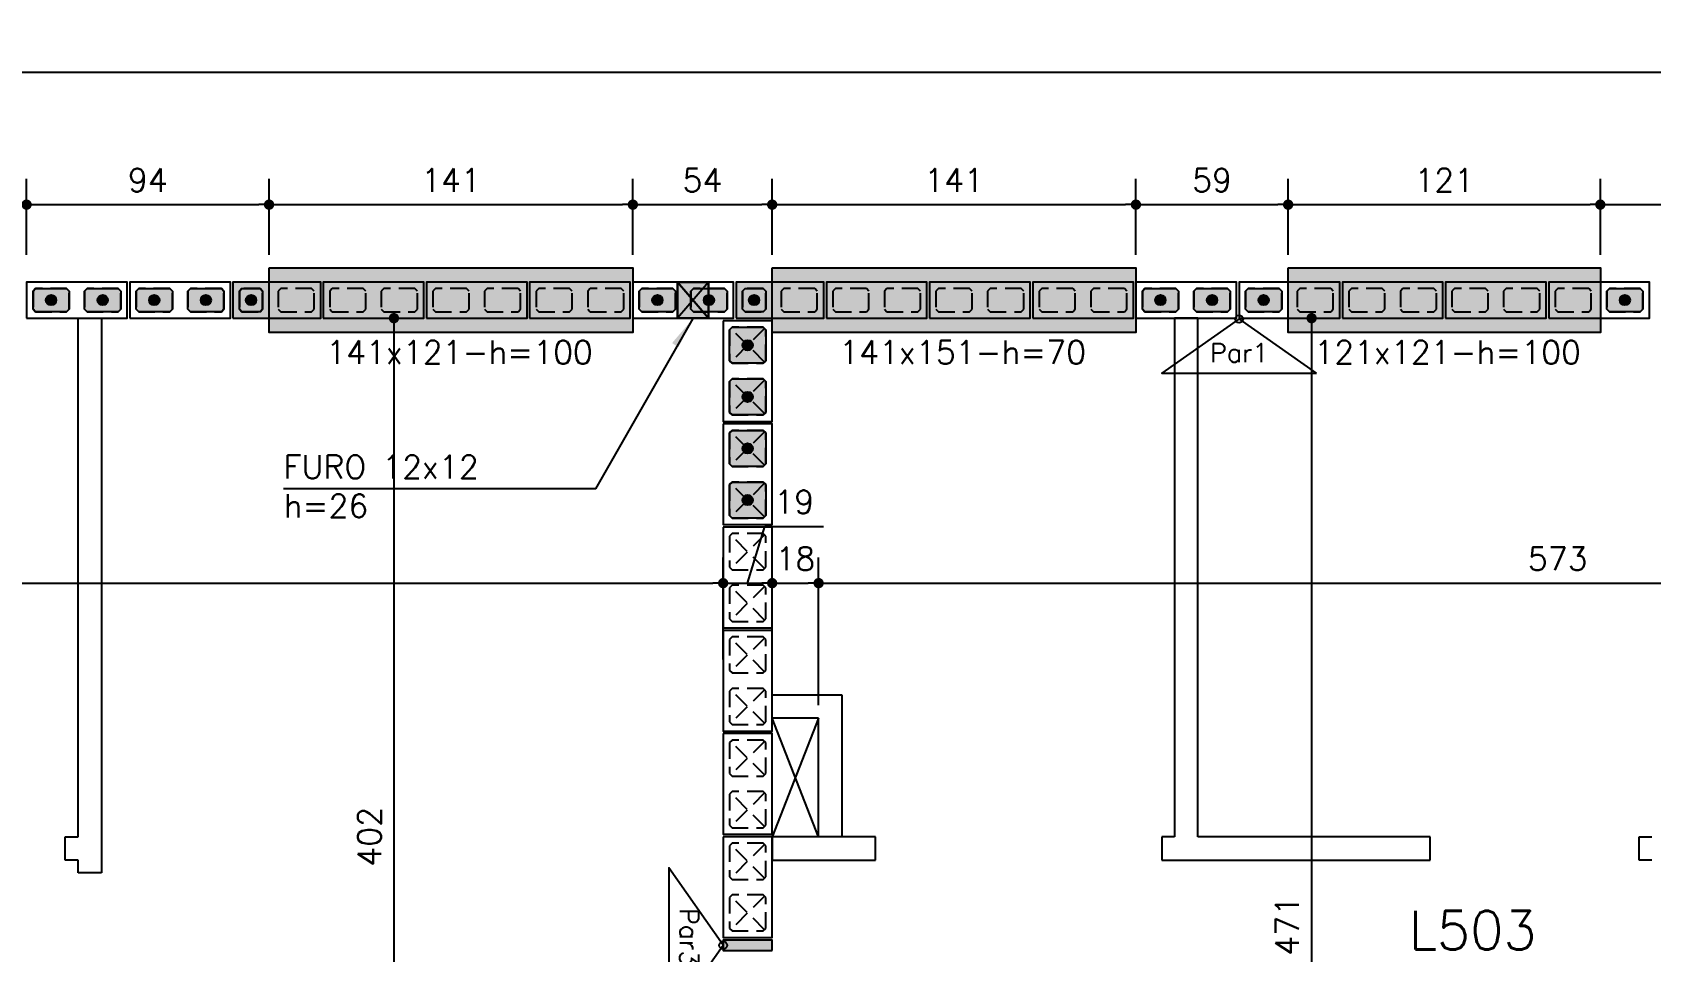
# Model space of a CAD drawing. Extents: x -14651 to 3487, y -4567 to -809.
# Drawn here: x 1197 to 1824, y -1274 to -918 of the extents above; entities that cross this region are included whole.
import ezdxf
from ezdxf.enums import TextEntityAlignment as Align

# ---------------------------------------------------------------- set-up
doc = ezdxf.new("R2010")
doc.units = 0
doc.header["$LTSCALE"] = 25
doc.linetypes.add('DASHED2', pattern=[0.375, 0.25, -0.125])
for name, color, linetype in [('203', 1, 'DASHED2'), ('213', 252, 'Continuous'), ('241', 2, 'Continuous'), ('247', 50, 'Continuous'), ('248', 100, 'Continuous'), ('253', 251, 'Continuous'), ('ABERTURAS', 53, 'Continuous'), ('ac-furo', 170, 'Continuous'), ('ALVENARIA NÃO ESTRUTURAL', 242, 'Continuous'), ('Arranque', 14, 'Continuous'), ('COTA', 1, 'Continuous'), ('FERRO', 5, 'Continuous'), ('H2', 252, 'Continuous'), ('L-N', 4, 'Continuous'), ('Linha_fina', 1, 'Continuous'), ('Pena_1', 1, 'Continuous'), ('Pena_2', 2, 'Continuous'), ('T1', 2, 'Continuous'), ('TJANELA', 2, 'Continuous'), ('VIGA', 3, 'Continuous')]:
    doc.layers.add(name, color=color, linetype=linetype)
doc.styles.add('COTA', font='romans.shx')
doc.styles.get("Standard").update_dxf_attribs({"font": 'romans.shx'})
doc.styles.add('Texto1', font='romans.shx', dxfattribs={"height": 9})
doc.dimstyles.new('forma', dxfattribs={"dimscale": 5, "dimtxt": 1.8, "dimasz": 0.8, "dimexe": 2, "dimexo": 1, "dimgap": 1, "dimtad": 1, "dimdec": 1, "dimzin": 9, "dimtxsty": 'COTA', "dimblk1": 'DOT', "dimblk2": 'DOT', "dimsah": 1, "dimcen": 0, "dimdle": 1, "dimclrd": 256, "dimclre": 256, "dimclrt": 2, "dimadec": 0, "dimazin": 0, "dimtfac": 1, "dimtdec": 0, "dimtmove": 0, "dimatfit": 3, "dimfxl": 1, "dimtolj": 1, "dimtzin": 0, "dimarcsym": 0})

# ---------------------------------------------------------------- blocks, each defined once
blk = doc.blocks.new('P4015', base_point=(5842102.11612, -8124149.02973))
blk.add_lwpolyline([(5842082.61612, -8124156.02973), (5842121.61612, -8124156.02973), (5842121.61612, -8124142.02973), (5842082.61612, -8124142.02973), (5842082.61612, -8124156.02973)])
at = {"color": 1, "linetype": 'DASHED2'}
for points in [[(5842085.11612, -8124152.52973), (5842086.11612, -8124153.52973), (5842098.11612, -8124153.52973), (5842099.11612, -8124152.52973), (5842099.11612, -8124145.52973), (5842098.11612, -8124144.52973), (5842086.11612, -8124144.52973), (5842085.11612, -8124145.52973), (5842085.11612, -8124152.52973)], [(5842105.11612, -8124152.52973), (5842106.11612, -8124153.52973), (5842118.11612, -8124153.52973), (5842119.11612, -8124152.52973), (5842119.11612, -8124145.52973), (5842118.11612, -8124144.52973), (5842106.11612, -8124144.52973), (5842105.11612, -8124145.52973), (5842105.11612, -8124152.52973)]]:
    blk.add_lwpolyline(points, dxfattribs=at)
blk = doc.blocks.new('P3515')
at = {"layer": '248'}
h = blk.add_hatch(color=100, dxfattribs=at)
h.paths.add_polyline_path([(17, 7), (-17, 7), (-17, -7), (17, -7)])
h.paths.add_polyline_path([(-5.5, -3.5), (-6.5, -4.5), (-13.5, -4.5), (-14.5, -3.5), (-14.5, 3.5), (-13.5, 4.5), (-6.5, 4.5), (-5.5, 3.5)], flags=16)
h.paths.add_polyline_path([(0.5, 3.5), (1.5, 4.5), (13.5, 4.5), (14.5, 3.5), (14.5, -3.5), (13.5, -4.5), (1.5, -4.5), (0.5, -3.5)], flags=16)
blk.add_lwpolyline([(-17, -7), (17, -7), (17, 7), (-17, 7), (-17, -7)])
at = {"color": 1, "linetype": 'DASHED2'}
for points in [[(-14.5, -3.5), (-13.5, -4.5), (-6.5, -4.5), (-5.5, -3.5), (-5.5, 3.5), (-6.5, 4.5), (-13.5, 4.5), (-14.5, 3.5), (-14.5, -3.5)], [(0.5, -3.5), (1.5, -4.5), (13.5, -4.5), (14.5, -3.5), (14.5, 3.5), (13.5, 4.5), (1.5, 4.5), (0.5, 3.5), (0.5, -3.5)]]:
    blk.add_lwpolyline(points, dxfattribs=at)
blk = doc.blocks.new('P4020')
blk.add_lwpolyline([(-19.5, -9.5), (19.5, -9.5), (19.5, 9.5), (-19.5, 9.5), (-19.5, -9.5)])
at = {"color": 1, "linetype": 'DASHED2'}
for points in [[(-17, -6), (-16, -7), (-4, -7), (-3, -6), (-3, 6), (-4, 7), (-16, 7), (-17, 6), (-17, -6)], [(3, -6), (4, -7), (16, -7), (17, -6), (17, 6), (16, 7), (4, 7), (3, 6), (3, -6)]]:
    blk.add_lwpolyline(points, dxfattribs=at)
at = {"layer": '203', "color": 253}
for p, q in [((-16.5, 6.5), (-3.5, -6.5)), ((-3.5, 6.5), (-16.5, -6.5)), ((16.5, 6.5), (3.5, -6.5)), ((3.5, 6.5), (16.5, -6.5))]:
    blk.add_line(p, q, dxfattribs=at)
blk = doc.blocks.new('P0520')
at = {"layer": '253'}
blk.add_hatch(color=129, dxfattribs=at).paths.add_polyline_path([(2, 9.5), (-2, 9.5), (-2, -9.5), (2, -9.5)])
blk.add_lwpolyline([(2, 9.5), (-2, 9.5), (-2, -9.5), (2, -9.5), (2, 9.5)])
blk = doc.blocks.new('GR-0909')
at = {"layer": '213'}
h = blk.add_hatch(color=256, dxfattribs=at)
h.paths.add_polyline_path([(3.5, -4.5), (4.5, -3.5), (4.500001, 3.5), (3.500001, 4.5), (-3.499999, 4.5), (-4.499999, 3.5), (-4.5, -3.5), (-3.5, -4.5)])
h.paths.add_polyline_path([(-2, 0, -1), (2, 0, -1)], flags=16)
at = {"layer": 'Arranque'}
blk.add_hatch(color=256, dxfattribs=at).paths.add_polyline_path([(2, 0, 1), (-2, 0, 1)])
at = {"layer": '213'}
blk.add_lwpolyline([(3.500001, 4.5), (4.500001, 3.5), (4.5, -3.5), (3.5, -4.5), (-3.5, -4.5), (-4.5, -3.5), (-4.499999, 3.5), (-3.499999, 4.5), (3.500001, 4.5)], dxfattribs=at)
at = {"layer": 'FERRO', "linetype": 'Continuous'}
blk.add_circle((0, 0), 2, dxfattribs=at)
blk = doc.blocks.new('GR-1409')
at = {"layer": '213'}
h = blk.add_hatch(color=256, dxfattribs=at)
h.paths.add_polyline_path([(-6, 4.5), (-7, 3.5), (-7, -3.5), (-6, -4.5), (6, -4.5), (7, -3.5), (7, 3.5), (6, 4.5)])
h.paths.add_polyline_path([(-2, 0, 1), (2, 0, 1)], flags=16)
at = {"layer": 'Arranque'}
blk.add_hatch(color=256, dxfattribs=at).paths.add_polyline_path([(-2, 0, 1), (2, 0, 1)])
at = {"layer": '213'}
blk.add_lwpolyline([(-7, 3.5), (-6, 4.5), (6, 4.5), (7, 3.5), (7, -3.5), (6, -4.5), (-6, -4.5), (-7, -3.5), (-7, 3.5)], dxfattribs=at)
at = {"layer": 'FERRO', "linetype": 'Continuous'}
blk.add_circle((0, 0), 2, dxfattribs=at)
blk = doc.blocks.new('GR-1414')
at = {"layer": '213'}
h = blk.add_hatch(color=256, dxfattribs=at)
h.paths.add_polyline_path([(6, -7), (7, -6), (7, 6), (6, 7), (-6, 7), (-7, 6), (-7, -6), (-6, -7)])
h.paths.add_polyline_path([(2, 0, 1), (-2, 0, 1)], flags=16)
at = {"layer": 'Arranque'}
blk.add_hatch(color=256, dxfattribs=at).paths.add_polyline_path([(2, 0, 1), (-2, 0, 1)])
at = {"layer": '213'}
for p, q in [((-7, 6), (-6, 7)), ((-6, 7), (6, 7)), ((6, 7), (7, 6)), ((-7, -6), (-7, 6)), ((7, 6), (7, -6)), ((-6, -7), (-7, -6)), ((7, -6), (6, -7)), ((6, -7), (-6, -7))]:
    blk.add_line(p, q, dxfattribs=at)
at = {"layer": 'FERRO', "linetype": 'Continuous'}
blk.add_circle((0, 0), 2, dxfattribs=at)
blk = doc.blocks.new('A$C3139355f')
at = {"layer": 'ALVENARIA NÃO ESTRUTURAL'}
for p, q in [((1358.08, -427.27), (1358.08, -226.27)), ((1358.08, -226.27), (1367.08, -226.27)), ((1367.08, -226.27), (1367.08, -441.27)), ((1792.08, -226.27), (1783.08, -226.27)), ((1783.08, -226.27), (1783.08, -427.27)), ((1792.08, -427.27), (1792.08, -226.27)), ((1627.08, -372.27), (1654.08, -372.27)), ((1627.08, -381.27), (1627.08, -372.27)), ((1654.08, -372.27), (1654.08, -427.27)), ((1645.08, -381.27), (1627.08, -381.27)), ((1645.08, -427.27), (1645.08, -381.27)), ((1353.08, -436.27), (1353.08, -427.27)), ((1353.08, -427.27), (1358.08, -427.27)), ((1667.08, -427.27), (1627.08, -427.27)), ((1627.08, -427.27), (1627.08, -436.27)), ((1654.08, -427.27), (1645.08, -427.27)), ((1667.08, -436.27), (1667.08, -427.27)), ((1783.08, -427.27), (1778.08, -427.27)), ((1778.08, -427.27), (1778.08, -436.27)), ((1882.08, -427.27), (1792.08, -427.27)), ((1882.08, -436.27), (1882.08, -427.27)), ((1963.08, -436.27), (1963.08, -427.27)), ((1963.08, -427.27), (1968.08, -427.27)), ((1358.08, -436.27), (1353.08, -436.27)), ((1358.08, -441.27), (1358.08, -436.27)), ((1627.08, -436.27), (1667.08, -436.27)), ((1778.08, -436.27), (1778.08, -436.27)), ((1778.08, -436.27), (1778.08, -436.27)), ((1778.08, -436.27), (1882.08, -436.27)), ((1968.08, -436.27), (1963.08, -436.27)), ((1367.08, -441.27), (1358.08, -441.27))]:
    blk.add_line(p, q, dxfattribs=at)
at = {"layer": 'Pena_1'}
for p, q in [((1645.08, -381.27), (1627.08, -427.27)), ((1645.08, -427.27), (1627.08, -381.27))]:
    blk.add_line(p, q, dxfattribs=at)
blk = doc.blocks.new('_Dot')
at = {"color": 0, "linetype": 'ByBlock', "lineweight": -2}
blk.add_line((-0.5, 0), (-1, 0), dxfattribs=at)
at = {"color": 0, "linetype": 'ByBlock', "const_width": 0.5}
blk.add_lwpolyline([(-0.25, 0, 1), (0.25, 0, 1)], format="xyb", close=True, dxfattribs=at)
blk = doc.blocks.new('*D107')
at = {"layer": 'COTA', "lineweight": -2, "transparency": 16777216}
for p, q in [((1194.52, -1004.1), (1194.52, -974.6)), ((1288.52, -1004.1), (1288.52, -974.6)), ((1198.52, -984.6), (1284.52, -984.6))]:
    blk.add_line(p, q, dxfattribs=at)
at = {"layer": 'Defpoints', "color": 0, "transparency": 16777216}
for p in [(1288.52, -984.6), (1194.52, -1009.1), (1288.52, -1009.1)]:
    blk.add_point(p, dxfattribs=at)
at = {"layer": 'COTA', "lineweight": -2, "transparency": 16777216, "xscale": 4, "yscale": 4, "zscale": 4, "rotation": 180}
blk.add_blockref('_Dot', (1194.52, -984.6), dxfattribs=at)
at = {"layer": 'COTA', "lineweight": -2, "transparency": 16777216, "xscale": 4, "yscale": 4, "zscale": 4}
blk.add_blockref('_Dot', (1288.52, -984.6), dxfattribs=at)
at = {"layer": 'COTA', "color": 2, "transparency": 16777216, "insert": (1241.52, -975.1), "char_height": 9, "attachment_point": 5, "style": 'COTA'}
blk.add_mtext('\\A1;94 ', dxfattribs=at)
blk = doc.blocks.new('*D108')
at = {"layer": 'COTA', "lineweight": -2, "transparency": 16777216}
for p, q in [((1288.52, -1004.1), (1288.52, -974.6)), ((1429.52, -1004.1), (1429.52, -974.6)), ((1292.52, -984.6), (1425.52, -984.6))]:
    blk.add_line(p, q, dxfattribs=at)
at = {"layer": 'Defpoints', "color": 0, "transparency": 16777216}
for p in [(1429.52, -984.6), (1288.52, -1009.1), (1429.52, -1009.1)]:
    blk.add_point(p, dxfattribs=at)
at = {"layer": 'COTA', "lineweight": -2, "transparency": 16777216, "xscale": 4, "yscale": 4, "zscale": 4, "rotation": 180}
blk.add_blockref('_Dot', (1288.52, -984.6), dxfattribs=at)
at = {"layer": 'COTA', "lineweight": -2, "transparency": 16777216, "xscale": 4, "yscale": 4, "zscale": 4}
blk.add_blockref('_Dot', (1429.52, -984.6), dxfattribs=at)
at = {"layer": 'COTA', "color": 2, "transparency": 16777216, "insert": (1359.02, -975.1), "char_height": 9, "attachment_point": 5, "style": 'COTA'}
blk.add_mtext('\\A1;141 ', dxfattribs=at)
blk = doc.blocks.new('*D109')
at = {"layer": 'COTA', "lineweight": -2, "transparency": 16777216}
for p, q in [((1429.52, -1004.1), (1429.52, -974.6)), ((1483.52, -1004.1), (1483.52, -974.6)), ((1433.52, -984.6), (1479.52, -984.6))]:
    blk.add_line(p, q, dxfattribs=at)
at = {"layer": 'Defpoints', "color": 0, "transparency": 16777216}
for p in [(1483.52, -984.6), (1429.52, -1009.1), (1483.52, -1009.1)]:
    blk.add_point(p, dxfattribs=at)
at = {"layer": 'COTA', "lineweight": -2, "transparency": 16777216, "xscale": 4, "yscale": 4, "zscale": 4, "rotation": 180}
blk.add_blockref('_Dot', (1429.52, -984.6), dxfattribs=at)
at = {"layer": 'COTA', "lineweight": -2, "transparency": 16777216, "xscale": 4, "yscale": 4, "zscale": 4}
blk.add_blockref('_Dot', (1483.52, -984.6), dxfattribs=at)
at = {"layer": 'COTA', "color": 2, "transparency": 16777216, "insert": (1456.52, -975.1), "char_height": 9, "attachment_point": 5, "style": 'COTA'}
blk.add_mtext('\\A1;54 ', dxfattribs=at)
blk = doc.blocks.new('*D110')
at = {"layer": 'COTA', "lineweight": -2, "transparency": 16777216}
for p, q in [((1483.52, -1004.1), (1483.52, -974.6)), ((1624.52, -1004.1), (1624.52, -974.6)), ((1487.52, -984.6), (1620.52, -984.6))]:
    blk.add_line(p, q, dxfattribs=at)
at = {"layer": 'Defpoints', "color": 0, "transparency": 16777216}
for p in [(1624.52, -984.6), (1483.52, -1009.1), (1624.52, -1009.1)]:
    blk.add_point(p, dxfattribs=at)
at = {"layer": 'COTA', "lineweight": -2, "transparency": 16777216, "xscale": 4, "yscale": 4, "zscale": 4, "rotation": 180}
blk.add_blockref('_Dot', (1483.52, -984.6), dxfattribs=at)
at = {"layer": 'COTA', "lineweight": -2, "transparency": 16777216, "xscale": 4, "yscale": 4, "zscale": 4}
blk.add_blockref('_Dot', (1624.52, -984.6), dxfattribs=at)
at = {"layer": 'COTA', "color": 2, "transparency": 16777216, "insert": (1554.02, -975.1), "char_height": 9, "attachment_point": 5, "style": 'COTA'}
blk.add_mtext('\\A1;141 ', dxfattribs=at)
blk = doc.blocks.new('*D111')
at = {"layer": 'COTA', "lineweight": -2, "transparency": 16777216}
for p, q in [((1624.52, -1004.1), (1624.52, -974.6)), ((1683.52, -1004.1), (1683.52, -974.6)), ((1628.52, -984.6), (1679.52, -984.6))]:
    blk.add_line(p, q, dxfattribs=at)
at = {"layer": 'Defpoints', "color": 0, "transparency": 16777216}
for p in [(1683.52, -984.6), (1624.52, -1009.1), (1683.52, -1009.1)]:
    blk.add_point(p, dxfattribs=at)
at = {"layer": 'COTA', "lineweight": -2, "transparency": 16777216, "xscale": 4, "yscale": 4, "zscale": 4, "rotation": 180}
blk.add_blockref('_Dot', (1624.52, -984.6), dxfattribs=at)
at = {"layer": 'COTA', "lineweight": -2, "transparency": 16777216, "xscale": 4, "yscale": 4, "zscale": 4}
blk.add_blockref('_Dot', (1683.52, -984.6), dxfattribs=at)
at = {"layer": 'COTA', "color": 2, "transparency": 16777216, "insert": (1654.02, -975.1), "char_height": 9, "attachment_point": 5, "style": 'COTA'}
blk.add_mtext('\\A1;59 ', dxfattribs=at)
blk = doc.blocks.new('*D112')
at = {"layer": 'COTA', "lineweight": -2, "transparency": 16777216}
for p, q in [((1683.52, -1004.1), (1683.52, -974.6)), ((1804.52, -1004.1), (1804.52, -974.6)), ((1687.52, -984.6), (1800.52, -984.6))]:
    blk.add_line(p, q, dxfattribs=at)
at = {"layer": 'Defpoints', "color": 0, "transparency": 16777216}
for p in [(1804.52, -984.6), (1683.52, -1009.1), (1804.52, -1009.1)]:
    blk.add_point(p, dxfattribs=at)
at = {"layer": 'COTA', "lineweight": -2, "transparency": 16777216, "xscale": 4, "yscale": 4, "zscale": 4, "rotation": 180}
blk.add_blockref('_Dot', (1683.52, -984.6), dxfattribs=at)
at = {"layer": 'COTA', "lineweight": -2, "transparency": 16777216, "xscale": 4, "yscale": 4, "zscale": 4}
blk.add_blockref('_Dot', (1804.52, -984.6), dxfattribs=at)
at = {"layer": 'COTA', "color": 2, "transparency": 16777216, "insert": (1744.02, -975.1), "char_height": 9, "attachment_point": 5, "style": 'COTA'}
blk.add_mtext('\\A1;121 ', dxfattribs=at)
blk = doc.blocks.new('*D113')
at = {"layer": 'COTA', "lineweight": -2, "transparency": 16777216}
for p, q in [((1804.52, -1004.1), (1804.52, -974.6)), ((1898.52, -1004.1), (1898.52, -974.6)), ((1808.52, -984.6), (1894.52, -984.6))]:
    blk.add_line(p, q, dxfattribs=at)
at = {"layer": 'Defpoints', "color": 0, "transparency": 16777216}
for p in [(1898.52, -984.6), (1804.52, -1009.1), (1898.52, -1009.1)]:
    blk.add_point(p, dxfattribs=at)
at = {"layer": 'COTA', "lineweight": -2, "transparency": 16777216, "xscale": 4, "yscale": 4, "zscale": 4, "rotation": 180}
blk.add_blockref('_Dot', (1804.52, -984.6), dxfattribs=at)
at = {"layer": 'COTA', "lineweight": -2, "transparency": 16777216, "xscale": 4, "yscale": 4, "zscale": 4}
blk.add_blockref('_Dot', (1898.52, -984.6), dxfattribs=at)
at = {"layer": 'COTA', "color": 2, "transparency": 16777216, "insert": (1851.52, -975.1), "char_height": 9, "attachment_point": 5, "style": 'COTA'}
blk.add_mtext('\\A1;94 ', dxfattribs=at)
blk = doc.blocks.new('*D120')
at = {"layer": 'COTA', "lineweight": -2, "transparency": 16777216}
for p, q in [((449.52, -1009.6), (449.52, -923.24)), ((3258.52, -1009.6), (3258.52, -923.24)), ((453.52, -933.24), (3254.52, -933.24))]:
    blk.add_line(p, q, dxfattribs=at)
at = {"layer": 'Defpoints', "color": 0, "transparency": 16777216}
for p in [(3258.52, -933.24), (449.52, -1014.6), (3258.52, -1014.6)]:
    blk.add_point(p, dxfattribs=at)
at = {"layer": 'COTA', "lineweight": -2, "transparency": 16777216, "xscale": 4, "yscale": 4, "zscale": 4, "rotation": 180}
blk.add_blockref('_Dot', (449.52, -933.24), dxfattribs=at)
at = {"layer": 'COTA', "lineweight": -2, "transparency": 16777216, "xscale": 4, "yscale": 4, "zscale": 4}
blk.add_blockref('_Dot', (3258.52, -933.24), dxfattribs=at)
at = {"layer": 'COTA', "color": 2, "transparency": 16777216, "insert": (1854.02, -923.74), "char_height": 9, "attachment_point": 5, "style": 'COTA'}
blk.add_mtext('\\A1;2809 ', dxfattribs=at)
blk = doc.blocks.new('*D166')
at = {"layer": 'COTA', "lineweight": -2, "transparency": 16777216}
for p, q in [((1316.69, -1028.6), (1346.91, -1028.6)), ((1336.91, -1032.6), (1336.91, -1426.6)), ((1373.52, -1430.6), (1326.91, -1430.6))]:
    blk.add_line(p, q, dxfattribs=at)
at = {"layer": 'Defpoints', "color": 0, "transparency": 16777216}
for p in [(1311.69, -1028.6), (1336.91, -1430.6), (1378.52, -1430.6)]:
    blk.add_point(p, dxfattribs=at)
at = {"layer": 'COTA', "lineweight": -2, "transparency": 16777216, "xscale": 4, "yscale": 4, "zscale": 4}
for p, rotation in [((1336.91, -1028.6), 90), ((1336.91, -1430.6), 270)]:
    blk.add_blockref('_Dot', p, dxfattribs=dict(at, rotation=rotation))
at = {"layer": 'COTA', "color": 2, "transparency": 16777216, "insert": (1327.41, -1229.6), "char_height": 9, "attachment_point": 5, "rotation": 90, "style": 'COTA'}
blk.add_mtext('\\A1;402 ', dxfattribs=at)
blk = doc.blocks.new('*D180')
at = {"layer": 'COTA', "lineweight": -2, "transparency": 16777216}
for p, q in [((1682.34, -1028.6), (1702.61, -1028.6)), ((1692.61, -1032.6), (1692.61, -1495.6)), ((1674.52, -1499.6), (1702.61, -1499.6))]:
    blk.add_line(p, q, dxfattribs=at)
at = {"layer": 'Defpoints', "color": 0, "transparency": 16777216}
for p in [(1677.34, -1028.6), (1669.52, -1499.6), (1692.61, -1499.6)]:
    blk.add_point(p, dxfattribs=at)
at = {"layer": 'COTA', "lineweight": -2, "transparency": 16777216, "xscale": 4, "yscale": 4, "zscale": 4}
for p, rotation in [((1692.61, -1028.6), 90), ((1692.61, -1499.6), 270)]:
    blk.add_blockref('_Dot', p, dxfattribs=dict(at, rotation=rotation))
at = {"layer": 'COTA', "color": 2, "transparency": 16777216, "insert": (1683.11, -1264.1), "char_height": 9, "attachment_point": 5, "rotation": 90, "style": 'COTA'}
blk.add_mtext('\\A1;471 ', dxfattribs=at)
blk = doc.blocks.new('_IDNPAR_2')
at = {"color": 3}
blk.add_lwpolyline([(1, -0.7), (0, 0), (-1, -0.7)], close=True, dxfattribs=at)
blk.add_circle((0, 0), 0.05, dxfattribs=at)
at = {"layer": '247', "color": 2, "style": 'COTA', "flags": 8}
blk.add_attdef('ID', text='', height=0.24, dxfattribs=at).set_placement((0, -0.438), align=Align.MIDDLE_CENTER)
blk = doc.blocks.new('*D215')
at = {"layer": 'COTA', "lineweight": -2, "transparency": 16777216}
for p, q in [((891.52, -1178.6), (891.52, -1121.29)), ((1464.52, -1160.82), (1464.52, -1121.29)), ((895.52, -1131.29), (1460.52, -1131.29))]:
    blk.add_line(p, q, dxfattribs=at)
at = {"layer": 'Defpoints', "color": 0, "transparency": 16777216}
for p in [(1464.52, -1131.29), (1464.52, -1165.82), (891.52, -1183.6)]:
    blk.add_point(p, dxfattribs=at)
at = {"layer": 'COTA', "lineweight": -2, "transparency": 16777216, "xscale": 4, "yscale": 4, "zscale": 4, "rotation": 180}
blk.add_blockref('_Dot', (891.52, -1131.29), dxfattribs=at)
at = {"layer": 'COTA', "lineweight": -2, "transparency": 16777216, "xscale": 4, "yscale": 4, "zscale": 4}
blk.add_blockref('_Dot', (1464.52, -1131.29), dxfattribs=at)
at = {"layer": 'COTA', "color": 2, "transparency": 16777216, "insert": (1178.02, -1121.79), "char_height": 9, "attachment_point": 5, "style": 'COTA'}
blk.add_mtext('\\A1;573 ', dxfattribs=at)
blk = doc.blocks.new('*D216')
at = {"layer": 'COTA', "lineweight": -2, "transparency": 16777216}
for p, q in [((1474.02, -1131.29), (1480.62, -1109.29)), ((1480.62, -1109.29), (1503.47, -1109.29)), ((1464.52, -1160.82), (1464.52, -1121.29)), ((1483.52, -1157.37), (1483.52, -1121.29)), ((1468.52, -1131.29), (1479.52, -1131.29))]:
    blk.add_line(p, q, dxfattribs=at)
at = {"layer": 'Defpoints', "color": 0, "transparency": 16777216}
for p in [(1483.52, -1131.29), (1464.52, -1165.82), (1483.52, -1162.37)]:
    blk.add_point(p, dxfattribs=at)
at = {"layer": 'COTA', "lineweight": -2, "transparency": 16777216, "xscale": 4, "yscale": 4, "zscale": 4, "rotation": 180}
blk.add_blockref('_Dot', (1464.52, -1131.29), dxfattribs=at)
at = {"layer": 'COTA', "lineweight": -2, "transparency": 16777216, "xscale": 4, "yscale": 4, "zscale": 4}
blk.add_blockref('_Dot', (1483.52, -1131.29), dxfattribs=at)
at = {"layer": 'COTA', "color": 2, "transparency": 16777216, "insert": (1492.05, -1099.79), "char_height": 9, "attachment_point": 5, "style": 'COTA'}
blk.add_mtext('\\A1;19 ', dxfattribs=at)
blk = doc.blocks.new('*D217')
at = {"layer": 'COTA', "lineweight": -2, "transparency": 16777216}
for p, q in [((1483.52, -1178.6), (1483.52, -1121.29)), ((1501.52, -1178.6), (1501.52, -1121.29)), ((1487.52, -1131.29), (1497.52, -1131.29))]:
    blk.add_line(p, q, dxfattribs=at)
at = {"layer": 'Defpoints', "color": 0, "transparency": 16777216}
for p in [(1501.52, -1131.29), (1483.52, -1183.6), (1501.52, -1183.6)]:
    blk.add_point(p, dxfattribs=at)
at = {"layer": 'COTA', "lineweight": -2, "transparency": 16777216, "xscale": 4, "yscale": 4, "zscale": 4, "rotation": 180}
blk.add_blockref('_Dot', (1483.52, -1131.29), dxfattribs=at)
at = {"layer": 'COTA', "lineweight": -2, "transparency": 16777216, "xscale": 4, "yscale": 4, "zscale": 4}
blk.add_blockref('_Dot', (1501.52, -1131.29), dxfattribs=at)
at = {"layer": 'COTA', "color": 2, "transparency": 16777216, "insert": (1492.52, -1121.79), "char_height": 9, "attachment_point": 5, "style": 'COTA'}
blk.add_mtext('\\A1;18 ', dxfattribs=at)
blk = doc.blocks.new('*D218')
at = {"layer": 'COTA', "lineweight": -2, "transparency": 16777216}
for p, q in [((1501.52, -1178.6), (1501.52, -1121.29)), ((2074.52, -1143.6), (2074.52, -1121.29)), ((1505.52, -1131.29), (2070.52, -1131.29))]:
    blk.add_line(p, q, dxfattribs=at)
at = {"layer": 'Defpoints', "color": 0, "transparency": 16777216}
for p in [(2074.52, -1131.29), (2074.52, -1148.6), (1501.52, -1183.6)]:
    blk.add_point(p, dxfattribs=at)
at = {"layer": 'COTA', "lineweight": -2, "transparency": 16777216, "xscale": 4, "yscale": 4, "zscale": 4, "rotation": 180}
blk.add_blockref('_Dot', (1501.52, -1131.29), dxfattribs=at)
at = {"layer": 'COTA', "lineweight": -2, "transparency": 16777216, "xscale": 4, "yscale": 4, "zscale": 4}
blk.add_blockref('_Dot', (2074.52, -1131.29), dxfattribs=at)
at = {"layer": 'COTA', "color": 2, "transparency": 16777216, "insert": (1788.02, -1121.79), "char_height": 9, "attachment_point": 5, "style": 'COTA'}
blk.add_mtext('\\A1;573 ', dxfattribs=at)
blk = doc.blocks.new('furo 12 x12')
at = {"layer": 'H2'}
for points in [[(-1405.39, -3672.05), (-1399.38, -3665.04), (-1411.38, -3665.04)], [(-1411.38, -3679.04), (-1405.39, -3672.05), (-1411.38, -3665.04)], [(-1399.38, -3679.08), (-1399.38, -3665.04), (-1405.39, -3672.05)], [(-1405.39, -3672.05), (-1411.38, -3679.04), (-1411.38, -3679.08), (-1399.38, -3679.08)]]:
    blk.add_hatch(color=256, dxfattribs=at).paths.add_polyline_path(points)
at = {"layer": 'Pena_2', "ltscale": 0.5}
blk.add_lwpolyline([(-1411.38, -3665.04), (-1399.38, -3665.04), (-1399.38, -3679.08), (-1411.38, -3679.08)], close=True, dxfattribs=at)
at = {"layer": 'VIGA', "ltscale": 0.5}
for p, q in [((-1399.38, -3665.04), (-1411.38, -3679.04)), ((-1399.38, -3679.08), (-1411.38, -3665.04))]:
    blk.add_line(p, q, dxfattribs=at)
blk = doc.blocks.new('ss')
at = {"layer": 'Linha_fina'}
blk.add_solid([(0, 0), (-2.5, -0.29), (-2.5, 0.3)], dxfattribs=at)

msp = doc.modelspace()

# ---------------------------------------------------------------- hatches: boundary and pattern name
at = {"layer": 'ABERTURAS', "transparency": 33554457}
for points in [[(1288.52, -1009.1), (1429.52, -1009.1), (1429.52, -1034.1), (1288.52, -1034.1)], [(1483.52, -1009.1), (1624.52, -1009.1), (1624.52, -1034.1), (1483.52, -1034.1)], [(1683.52, -1009.1), (1804.52, -1009.1), (1804.52, -1034.1), (1683.52, -1034.1)]]:
    msp.add_hatch(color=256, dxfattribs=at).paths.add_polyline_path(points)

# ---------------------------------------------------------------- linework, layer by layer
at = {"layer": 'ABERTURAS'}
for points in [[(1288.52, -1009.1), (1429.52, -1009.1), (1429.52, -1034.1), (1288.52, -1034.1)], [(1483.52, -1009.1), (1624.52, -1009.1), (1624.52, -1034.1), (1483.52, -1034.1)], [(1683.52, -1009.1), (1804.52, -1009.1), (1804.52, -1034.1), (1683.52, -1034.1)]]:
    msp.add_lwpolyline(points, close=True, dxfattribs=at)
at = {"layer": 'ac-furo'}
for p, q in [((1458.83, -1014.6), (1446.83, -1028.6)), ((1446.83, -1014.6), (1458.83, -1028.6)), ((1446.83, -1014.6), (1458.83, -1028.6)), ((1458.83, -1014.6), (1446.83, -1028.6)), ((1458.83, -1014.6), (1446.83, -1028.6)), ((1446.83, -1014.6), (1458.83, -1028.6)), ((1458.86, -1014.6), (1446.86, -1028.6)), ((1446.86, -1014.6), (1458.86, -1028.6))]:
    msp.add_line(p, q, dxfattribs=at)
for points in [[(1446.83, -1014.6), (1458.83, -1014.6), (1458.83, -1028.6), (1446.83, -1028.6)], [(1458.83, -1014.6), (1446.83, -1014.6), (1446.83, -1028.6), (1458.83, -1028.6)], [(1446.83, -1014.6), (1458.83, -1014.6), (1458.83, -1028.6), (1446.83, -1028.6)], [(1446.86, -1014.6), (1458.86, -1014.6), (1458.86, -1028.6), (1446.86, -1028.6)]]:
    msp.add_lwpolyline(points, close=True, dxfattribs=at)
at = {"layer": 'Linha_fina'}
for q in [(1452.9, -1028.67), (1294.17, -1094.77)]:
    msp.add_line((1415.23, -1094.77), q, dxfattribs=at)

# ---------------------------------------------------------------- block references
for name, p in [('GR-1409', (1204.02, -1021.6)), ('GR-1409', (1224.02, -1021.6)), ('GR-1409', (1244.02, -1021.6)), ('GR-1409', (1264.02, -1021.6)), ('GR-0909', (1281.52, -1021.6)), ('GR-1409', (1439.02, -1021.6)), ('GR-1409', (1459.02, -1021.6)), ('GR-0909', (1476.52, -1021.6)), ('GR-1409', (1634.02, -1021.6)), ('GR-1409', (1654.02, -1021.6)), ('GR-1409', (1674.02, -1021.6)), ('GR-1409', (1814.02, -1021.6)), ('GR-1414', (1474.02, -1039.1)), ('GR-1414', (1474.02, -1059.1)), ('GR-1414', (1474.02, -1079.1)), ('GR-1414', (1474.02, -1099.1))]:
    msp.add_blockref(name, p)
at = {"layer": '241'}
for name, p in [('P4015', (1214.02, -1021.6)), ('P4015', (1254.02, -1021.6)), ('P3515', (1291.52, -1021.6)), ('P4015', (1329.02, -1021.6)), ('P4015', (1369.02, -1021.6)), ('P4015', (1409.02, -1021.6)), ('P4015', (1449.02, -1021.6)), ('P3515', (1486.52, -1021.6)), ('P4015', (1524.02, -1021.6)), ('P4015', (1564.02, -1021.6)), ('P4015', (1604.02, -1021.6)), ('P4015', (1644.02, -1021.6)), ('P4015', (1684.02, -1021.6)), ('P4015', (1724.02, -1021.6)), ('P4015', (1764.02, -1021.6)), ('P4015', (1804.02, -1021.6))]:
    msp.add_blockref(name, p, dxfattribs=at)
for name, p, rotation in [('P4020', (1474.02, -1049.1), 270), ('P4020', (1474.02, -1089.1), 270), ('P4020', (1474.02, -1129.1), 270), ('P4020', (1474.02, -1169.1), 270), ('P4020', (1474.02, -1209.1), 270), ('P4020', (1474.02, -1249.1), 270), ('P0520', (1474.02, -1271.6), 269.9999987685874)]:
    msp.add_blockref(name, p, dxfattribs=dict(at, rotation=rotation))
at = {"layer": '247', "linetype": 'Continuous', "xscale": 30, "yscale": 30, "zscale": 30}
msp.add_blockref('_IDNPAR_2', (1664.52, -1028.9), dxfattribs=at).add_auto_attribs({'ID': 'Par1'})
at = {"layer": '247', "linetype": 'Continuous', "xscale": 30, "yscale": 30, "zscale": 30, "rotation": 270}
msp.add_blockref('_IDNPAR_2', (1464.52, -1271.6), dxfattribs=at).add_auto_attribs({'ID': 'Par35'})
at = {"layer": 'ALVENARIA NÃO ESTRUTURAL'}
msp.add_blockref('A$C3139355f', (-143.56, -802.33), dxfattribs=at)
at = {"layer": 'COTA'}
msp.add_blockref('furo 12 x12', (2858.25, 2650.45), dxfattribs=at)
at = {"layer": 'COTA', "xscale": 4.999999999999998, "yscale": 4.999999999999998, "zscale": 4.999999999999998, "rotation": 56.34409747447633}
msp.add_blockref('ss', (1452.9, -1028.67), dxfattribs=at)

# ---------------------------------------------------------------- texts
at = {"layer": 'L-N'}
msp.add_text('L503', height=15, dxfattribs=at).set_placement((1730.29, -1273.33))
at = {"layer": 'T1', "style": 'Texto1'}
for s, p in [('FURO 12x12', (1294.17, -1090.73)), ('h=26', (1294.19, -1105.85))]:
    msp.add_text(s, height=9, dxfattribs=at).set_placement(p)
at = {"layer": 'TJANELA', "style": 'Texto1'}
for s, p in [('141x121-h=100', (1362.35, -1046.29)), ('141x151-h=70', (1557.35, -1046.29)), ('121x121-h=100', (1745.33, -1046.29))]:
    msp.add_text(s, height=9, dxfattribs=at).set_placement(p, align=Align.CENTER)

# ---------------------------------------------------------------- dimensions: what is measured, and where the dimension line sits
at = {"layer": 'COTA'}
for base, p1, p2, picture, middle in [((3258.52, -933.24), (449.52, -1014.6), (3258.52, -1014.6), '*D120', (1854.02, -923.74)), ((1288.52, -984.6), (1194.52, -1009.1), (1288.52, -1009.1), '*D107', (1241.52, -975.1)), ((1429.52, -984.6), (1288.52, -1009.1), (1429.52, -1009.1), '*D108', (1359.02, -975.1)), ((1483.52, -984.6), (1429.52, -1009.1), (1483.52, -1009.1), '*D109', (1456.52, -975.1)), ((1624.52, -984.6), (1483.52, -1009.1), (1624.52, -1009.1), '*D110', (1554.02, -975.1)), ((1683.52, -984.6), (1624.52, -1009.1), (1683.52, -1009.1), '*D111', (1654.02, -975.1)), ((1804.52, -984.6), (1683.52, -1009.1), (1804.52, -1009.1), '*D112', (1744.02, -975.1)), ((1898.52, -984.6), (1804.52, -1009.1), (1898.52, -1009.1), '*D113', (1851.52, -975.1)), ((1483.52, -1131.29), (1464.52, -1165.82), (1483.52, -1162.37), '*D216', (1485.62, -1099.79)), ((1464.52, -1131.29), (891.52, -1183.6), (1464.52, -1165.82), '*D215', (1178.02, -1121.79)), ((2074.52, -1131.29), (1501.52, -1183.6), (2074.52, -1148.6), '*D218', (1788.02, -1121.79))]:
    dim = msp.add_linear_dim(base=base, p1=p1, p2=p2, dimstyle='forma', override={"dimpost": ' ', "dimtmove": 1}, dxfattribs=at)
    dim.commit()
    dim.dimension.update_dxf_attribs({"geometry": picture, "text_midpoint": middle})
for base, p1, p2, picture, middle in [((1336.91, -1430.6), (1311.69, -1028.6), (1378.52, -1430.6), '*D166', (1327.41, -1229.6)), ((1692.61, -1499.6), (1677.34, -1028.6), (1669.52, -1499.6), '*D180', (1683.11, -1264.1))]:
    dim = msp.add_linear_dim(base=base, p1=p1, p2=p2, angle=90, dimstyle='forma', override={"dimpost": ' '}, dxfattribs=at)
    dim.commit()
    dim.dimension.update_dxf_attribs({"geometry": picture, "text_midpoint": middle})
dim = msp.add_linear_dim(base=(1501.52, -1131.29), p1=(1483.52, -1183.6), p2=(1501.52, -1183.6), dimstyle='forma', override={"dimpost": ' ', "dimtmove": 1}, dxfattribs=at)
dim.commit()
dim.dimension.update_dxf_attribs({"geometry": '*D217', "text_midpoint": (1492.52, -1131.29), "dimtype": 128})

doc.saveas('drawing.dxf')
